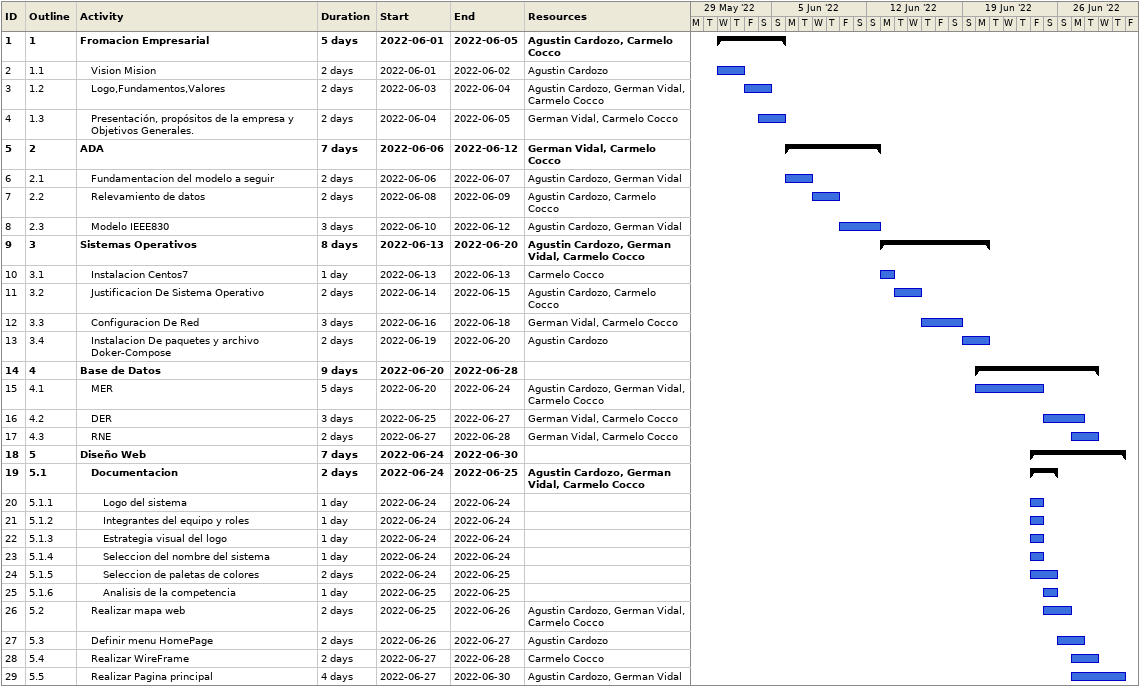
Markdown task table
| ID | WBS | Task | Duration | Start | Finish | Resources |
|---|---|---|---|---|---|---|
| 1 | 1 | **Fromacion Empresarial** | 5d | 2022-06-01 | 2022-06-05 | Agustin Cardozo, Carmelo Cocco |
| 2 | 1.1 | Vision Mision | 2d | 2022-06-01 | 2022-06-02 | Agustin Cardozo |
| 3 | 1.2 | Logo,Fundamentos,Valores | 2d | 2022-06-03 | 2022-06-04 | Agustin Cardozo, German Vidal, Carmelo Cocco |
| 4 | 1.3 | Presentación, propósitos de la empresa y Objetivos Generales. | 2d | 2022-06-04 | 2022-06-05 | German Vidal, Carmelo Cocco |
| 5 | 2 | **ADA** | 7d | 2022-06-06 | 2022-06-12 | German Vidal, Carmelo Cocco |
| 6 | 2.1 | Fundamentacion del modelo a seguir | 2d | 2022-06-06 | 2022-06-07 | Agustin Cardozo, German Vidal |
| 7 | 2.2 | Relevamiento de datos | 2d | 2022-06-08 | 2022-06-09 | Agustin Cardozo, Carmelo Cocco |
| 8 | 2.3 | Modelo IEEE830 | 3d | 2022-06-10 | 2022-06-12 | Agustin Cardozo, German Vidal |
| 9 | 3 | **Sistemas Operativos** | 8d | 2022-06-13 | 2022-06-20 | Agustin Cardozo, German Vidal, Carmelo Cocco |
| 10 | 3.1 | Instalacion Centos7 | 1d | 2022-06-13 | 2022-06-13 | Carmelo Cocco |
| 11 | 3.2 | Justificacion De Sistema Operativo | 2d | 2022-06-14 | 2022-06-15 | Agustin Cardozo, Carmelo Cocco |
| 12 | 3.3 | Configuracion De Red | 3d | 2022-06-16 | 2022-06-18 | German Vidal, Carmelo Cocco |
| 13 | 3.4 | Instalacion De paquetes y archivo Doker-Compose | 2d | 2022-06-19 | 2022-06-20 | Agustin Cardozo |
| 14 | 4 | **Base de Datos** | 9d | 2022-06-20 | 2022-06-28 |  |
| 15 | 4.1 | MER | 5d | 2022-06-20 | 2022-06-24 | Agustin Cardozo, German Vidal, Carmelo Cocco |
| 16 | 4.2 | DER | 3d | 2022-06-25 | 2022-06-27 | German Vidal, Carmelo Cocco |
| 17 | 4.3 | RNE | 2d | 2022-06-27 | 2022-06-28 | German Vidal, Carmelo Cocco |
| 18 | 5 | **Diseño Web** | 7d | 2022-06-24 | 2022-06-30 |  |
| 19 | 5.1 | **Documentacion** | 2d | 2022-06-24 | 2022-06-25 | Agustin Cardozo, German Vidal, Carmelo Cocco |
| 20 | 5.1.1 | Logo del sistema | 1d | 2022-06-24 | 2022-06-24 |  |
| 21 | 5.1.2 | Integrantes del equipo y roles | 1d | 2022-06-24 | 2022-06-24 |  |
| 22 | 5.1.3 | Estrategia visual del logo | 1d | 2022-06-24 | 2022-06-24 |  |
| 23 | 5.1.4 | Seleccion del nombre del sistema | 1d | 2022-06-24 | 2022-06-24 |  |
| 24 | 5.1.5 | Seleccion de paletas de colores | 2d | 2022-06-24 | 2022-06-25 |  |
| 25 | 5.1.6 | Analisis de la competencia | 1d | 2022-06-25 | 2022-06-25 |  |
| 26 | 5.2 | Realizar mapa web | 2d | 2022-06-25 | 2022-06-26 | Agustin Cardozo, German Vidal, Carmelo Cocco |
| 27 | 5.3 | Definir menu HomePage | 2d | 2022-06-26 | 2022-06-27 | Agustin Cardozo |
| 28 | 5.4 | Realizar WireFrame | 2d | 2022-06-27 | 2022-06-28 | Carmelo Cocco |
| 29 | 5.5 | Realizar Pagina principal | 4d | 2022-06-27 | 2022-06-30 | Agustin Cardozo, German Vidal |
